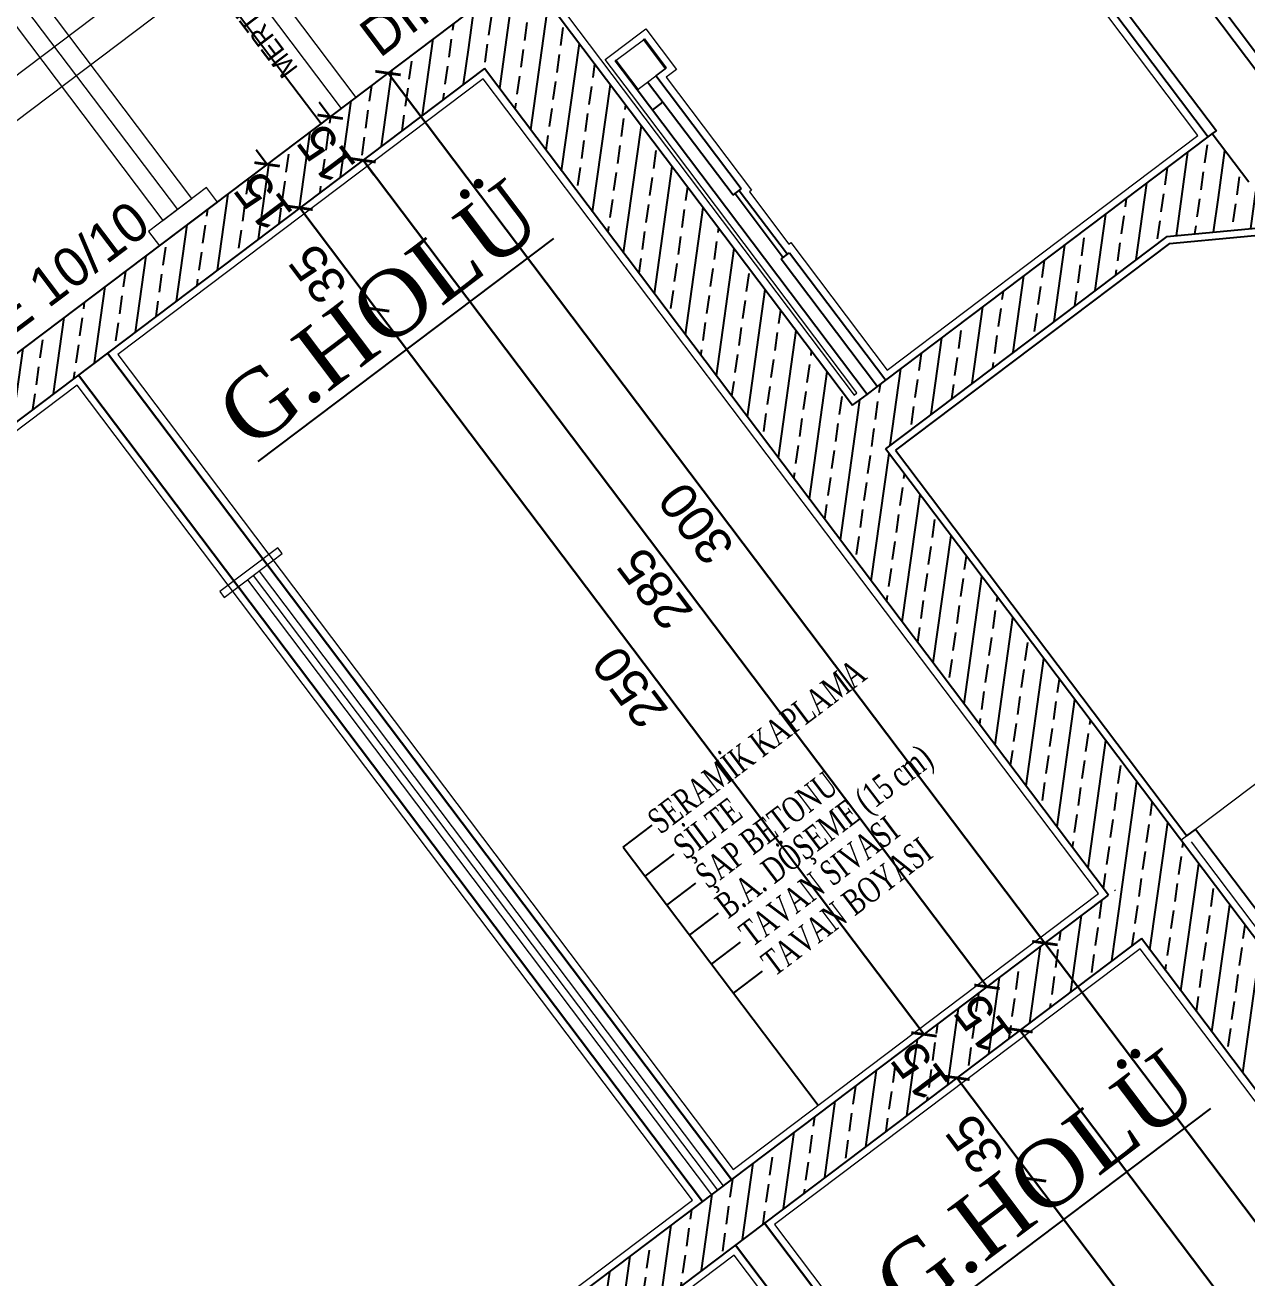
# Model space of a CAD drawing. Header units: millimetres. Extents: x 2232 to 85269, y -3593 to 5869.
# Drawn here: x 7592.9 to 7677, y -535.3 to -449.1 of the extents above; entities that cross this region are included whole.
import ezdxf

# ---------------------------------------------------------------- set-up
doc = ezdxf.new("R2010")
doc.units = ezdxf.units.MM
for name, pattern in [('CENTER2', [112.5, 75, -12.5, 12.5, -12.5]), ('DASHDOT2', [12.7, 6.35, -3.175, 0, -3.175]), ('DOTX2', [0.5, 0, -0.5])]:
    doc.linetypes.add(name, pattern=pattern)
for name, color, linetype in [("'YAZI", 7, 'Continuous'), ('poz', 1, 'Continuous'), ('Standart', 7, 'Continuous'), ('Yazi', 7, 'Continuous')]:
    doc.layers.add(name, color=color, linetype=linetype)
for name, color, linetype, lineweight in [('aks', 251, 'DASHDOT2', 35), ('DENIZLIK', 8, 'Continuous', 20), ('duvar', 232, 'Continuous', 30), ('iz', 1, 'DOTX2', 20), ('Mertek', 137, 'Continuous', 5), ('sıva iç', 21, 'Continuous', 0), ('ölçü iç', 170, 'Continuous', 9), ('ÖLÇÜ İÇ', 7, 'Continuous', 9)]:
    doc.layers.add(name, color=color, linetype=linetype, lineweight=lineweight)
doc.styles.get("Standard").update_dxf_attribs({"font": 'arial.ttf'})
doc.styles.add('Times roman', font='times.ttf')
doc.styles.add('UNIVCH', font='times.ttf', dxfattribs={"width": 0.7})
doc.dimstyles.new('zulay iç ölçü', dxfattribs={"dimtxt": 10, "dimasz": 5, "dimexe": 0.18, "dimexo": 0, "dimgap": 2, "dimtad": 3, "dimdec": 0, "dimzin": 0, "dimdsep": 46, "dimtxsty": 'Standard', "dimblk": 'ARCHTICK', "dimcen": 0.09, "dimse1": 1, "dimse2": 1, "dimadec": 0, "dimazin": 0, "dimtfac": 1, "dimtdec": 0, "dimtix": 1, "dimtofl": 0, "dimtmove": 0, "dimatfit": 3, "dimldrblk": 'ARCHTICK', "dimfxl": 1, "dimtolj": 1, "dimtzin": 0, "dimarcsym": 0})
pattern_1 = [(45, (0, 0), (-7.07107, 7.07107), []), (45, (7.071, 0), (-7.07107, 7.07107), [5, -2.5])]

# ---------------------------------------------------------------- blocks, each defined once
blk = doc.blocks.new('IDE991Entity4296')
at = {"layer": 'Standart', "linetype": 'Continuous', "lineweight": -3}
h = blk.add_hatch(dxfattribs=at)
h.set_pattern_fill('ANSI33', color=171, scale=40, style=0)
h.set_pattern_definition(pattern_1)
h.paths.add_polyline_path([(760, 1335), (155, 1335), (155, 1350), (760, 1350)])
blk = doc.blocks.new('IDE991Entity4298')
at = {"layer": 'Standart', "linetype": 'Continuous', "lineweight": -3}
h = blk.add_hatch(dxfattribs=at)
h.set_pattern_fill('ANSI33', color=171, scale=40, style=0)
h.set_pattern_definition(pattern_1)
h.paths.add_polyline_path([(785, 1050), (760, 1050), (760, 1350), (785, 1350)])
blk = doc.blocks.new('IDE991Entity4307')
at = {"layer": 'Standart', "linetype": 'Continuous', "lineweight": -3}
h = blk.add_hatch(dxfattribs=at)
h.set_pattern_fill('ANSI33', color=171, scale=40, style=0)
h.set_pattern_definition(pattern_1)
h.paths.add_polyline_path([(909, 1168.33), (882, 1185), (909, 1185)])
blk = doc.blocks.new('IDE991Entity4308')
at = {"layer": 'Standart', "linetype": 'Continuous', "lineweight": -3}
h = blk.add_hatch(dxfattribs=at)
h.set_pattern_fill('ANSI33', color=171, scale=40, style=0)
h.set_pattern_definition(pattern_1)
h.paths.add_polyline_path([(909, 1185), (785, 1185), (785, 1200), (909, 1200)])
blk = doc.blocks.new('IDE991Entity4309')
at = {"layer": 'Standart', "linetype": 'Continuous', "lineweight": -3}
h = blk.add_hatch(dxfattribs=at)
h.set_pattern_fill('ANSI33', color=171, scale=40, style=0)
h.set_pattern_definition(pattern_1)
h.paths.add_polyline_path([(760, 1035), (155, 1035), (155, 1050), (760, 1050)])
blk = doc.blocks.new('IDE991Entity4311')
at = {"layer": 'Standart', "linetype": 'Continuous', "lineweight": -3}
h = blk.add_hatch(dxfattribs=at)
h.set_pattern_fill('ANSI33', color=171, scale=40, style=0)
h.set_pattern_definition(pattern_1)
h.paths.add_polyline_path([(785, 750), (760, 750), (760, 1050), (785, 1050)])
blk = doc.blocks.new('IDE991Entity4380')
at = {"layer": 'Standart', "color": 159, "linetype": 'Continuous', "lineweight": -3}
blk.add_lwpolyline([(790, 1298), (793.59, 1298)], dxfattribs=at)
blk = doc.blocks.new('IDE991Entity4467')
at = {"layer": 'Standart', "color": 134, "linetype": 'Continuous', "lineweight": -3}
blk.add_lwpolyline([(929.19, 1228), (929.19, 1183.33)], dxfattribs=at)
blk = doc.blocks.new('IDE991Entity4472')
at = {"layer": 'Standart', "color": 134, "linetype": 'Continuous', "lineweight": -3}
blk.add_lwpolyline([(932.01, 1228), (932.01, 1183.33)], dxfattribs=at)
blk = doc.blocks.new('IDE991Entity4475')
at = {"layer": 'Standart', "color": 134, "linetype": 'Continuous', "lineweight": -3}
blk.add_lwpolyline([(907.59, 1244), (907.59, 1200)], dxfattribs=at)
blk = doc.blocks.new('IDE991Entity4476')
at = {"layer": 'Standart', "color": 134, "linetype": 'Continuous', "lineweight": -3}
blk.add_lwpolyline([(909, 1200), (910.41, 1200)], dxfattribs=at)
blk = doc.blocks.new('IDE991Entity4482')
at = {"layer": 'Standart', "color": 134, "linetype": 'Continuous', "lineweight": -3}
blk.add_lwpolyline([(910.41, 1244), (910.41, 1200)], dxfattribs=at)
blk = doc.blocks.new('IDE991Entity4506')
at = {"layer": 'Standart', "color": 134, "linetype": 'Continuous', "lineweight": -3}
blk.add_lwpolyline([(793.59, 1244), (793.59, 1200)], dxfattribs=at)
blk = doc.blocks.new('IDE991Entity4507')
at = {"layer": 'Standart', "color": 134, "linetype": 'Continuous', "lineweight": -3}
blk.add_lwpolyline([(793.59, 1244), (794.29, 1244)], dxfattribs=at)
blk = doc.blocks.new('IDE991Entity4508')
at = {"layer": 'Standart', "color": 134, "linetype": 'Continuous', "lineweight": -3}
blk.add_lwpolyline([(794.29, 1266), (794.29, 1244)], dxfattribs=at)
blk = doc.blocks.new('IDE991Entity4509')
at = {"layer": 'Standart', "color": 134, "linetype": 'Continuous', "lineweight": -3}
blk.add_lwpolyline([(793.59, 1266), (793.59, 1305)], dxfattribs=at)
blk = doc.blocks.new('IDE991Entity4510')
at = {"layer": 'Standart', "color": 134, "linetype": 'Continuous', "lineweight": -3}
blk.add_lwpolyline([(793.59, 1266), (794.29, 1266)], dxfattribs=at)
blk = doc.blocks.new('IDE991Entity4511')
at = {"layer": 'Standart', "color": 134, "linetype": 'Continuous', "lineweight": -3}
blk.add_lwpolyline([(796.41, 1244), (796.41, 1200)], dxfattribs=at)
blk = doc.blocks.new('IDE991Entity4512')
at = {"layer": 'Standart', "color": 134, "linetype": 'Continuous', "lineweight": -3}
blk.add_lwpolyline([(795.71, 1266), (795.71, 1244)], dxfattribs=at)
blk = doc.blocks.new('IDE991Entity4513')
at = {"layer": 'Standart', "color": 134, "linetype": 'Continuous', "lineweight": -3}
blk.add_lwpolyline([(796.41, 1266), (796.41, 1305)], dxfattribs=at)
blk = doc.blocks.new('IDE991Entity4514')
at = {"layer": 'Standart', "color": 134, "linetype": 'Continuous', "lineweight": -3}
blk.add_lwpolyline([(799.67, 1305), (800, 1305)], dxfattribs=at)
blk = doc.blocks.new('IDE991Entity4515')
at = {"layer": 'Standart', "color": 134, "linetype": 'Continuous', "lineweight": -3}
blk.add_lwpolyline([(800, 1315), (800, 1305)], dxfattribs=at)
blk = doc.blocks.new('IDE991Entity4516')
at = {"layer": 'Standart', "color": 134, "linetype": 'Continuous', "lineweight": -3}
blk.add_lwpolyline([(799.67, 1315), (800, 1315)], dxfattribs=at)
blk = doc.blocks.new('IDE991Entity4517')
at = {"layer": 'Standart', "color": 134, "linetype": 'Continuous', "lineweight": -3}
blk.add_lwpolyline([(790.32, 1305), (790, 1305)], dxfattribs=at)
blk = doc.blocks.new('IDE991Entity4518')
at = {"layer": 'Standart', "color": 134, "linetype": 'Continuous', "lineweight": -3}
blk.add_lwpolyline([(790.32, 1315), (790, 1315)], dxfattribs=at)
blk = doc.blocks.new('IDE991Entity5277')
at = {"layer": 'Standart', "color": 159, "linetype": 'Continuous', "lineweight": -3}
blk.add_lwpolyline([(760, 1335), (155, 1335)], dxfattribs=at)
blk = doc.blocks.new('IDE991Entity5278')
at = {"layer": 'Standart', "color": 159, "linetype": 'Continuous', "lineweight": -3}
blk.add_lwpolyline([(155, 1350), (760, 1350)], dxfattribs=at)
blk = doc.blocks.new('IDE991Entity5279')
at = {"layer": 'Standart', "color": 159, "linetype": 'Continuous', "lineweight": -3}
blk.add_lwpolyline([(760, 1350), (785, 1350)], dxfattribs=at)
blk = doc.blocks.new('IDE991Entity5283')
at = {"layer": 'Standart', "color": 159, "linetype": 'Continuous', "lineweight": -3}
blk.add_lwpolyline([(760, 1050), (760, 1335)], dxfattribs=at)
blk = doc.blocks.new('IDE991Entity5284')
at = {"layer": 'Standart', "color": 159, "linetype": 'Continuous', "lineweight": -3}
blk.add_lwpolyline([(785, 900), (785, 1185)], dxfattribs=at)
blk = doc.blocks.new('IDE991Entity5285')
at = {"layer": 'Standart', "color": 159, "linetype": 'Continuous', "lineweight": -3}
blk.add_lwpolyline([(785, 1200), (790, 1200)], dxfattribs=at)
blk = doc.blocks.new('IDE991Entity5286')
at = {"layer": 'Standart', "color": 159, "linetype": 'Continuous', "lineweight": -3}
blk.add_lwpolyline([(785, 1350), (785, 1200)], dxfattribs=at)
blk = doc.blocks.new('IDE991Entity5328')
at = {"layer": 'Standart', "color": 159, "linetype": 'Continuous', "lineweight": -3}
blk.add_lwpolyline([(882, 1185), (1125, 1035)], dxfattribs=at)
blk = doc.blocks.new('IDE991Entity5331')
at = {"layer": 'Standart', "color": 159, "linetype": 'Continuous', "lineweight": -3}
blk.add_lwpolyline([(909, 1183.33), (909, 1200)], dxfattribs=at)
blk = doc.blocks.new('IDE991Entity5332')
at = {"layer": 'Standart', "color": 159, "linetype": 'Continuous', "lineweight": -3}
blk.add_lwpolyline([(760, 1035), (155, 1035)], dxfattribs=at)
blk = doc.blocks.new('IDE991Entity5337')
at = {"layer": 'Standart', "color": 159, "linetype": 'Continuous', "lineweight": -3}
blk.add_lwpolyline([(760, 750), (760, 1035)], dxfattribs=at)
blk = doc.blocks.new('IDE991Entity5594')
at = {"layer": 'Standart', "color": 159, "linetype": 'Continuous', "lineweight": -3}
blk.add_lwpolyline([(882, 1185), (785, 1185)], dxfattribs=at)
blk = doc.blocks.new('IDE991Entity5638')
at = {"layer": 'Standart', "color": 163, "linetype": 'Continuous', "lineweight": 5}
blk.add_lwpolyline([(790.32, 1305), (793.59, 1305)], dxfattribs=at)
blk = doc.blocks.new('IDE991Entity5639')
at = {"layer": 'Standart', "color": 163, "linetype": 'Continuous', "lineweight": 5}
blk.add_lwpolyline([(790.32, 1305), (790.32, 1315)], dxfattribs=at)
blk = doc.blocks.new('IDE991Entity5640')
at = {"layer": 'Standart', "color": 163, "linetype": 'Continuous', "lineweight": 5}
blk.add_lwpolyline([(790.32, 1315), (799.67, 1315)], dxfattribs=at)
blk = doc.blocks.new('IDE991Entity5641')
at = {"layer": 'Standart', "color": 163, "linetype": 'Continuous', "lineweight": 5}
blk.add_lwpolyline([(799.67, 1315), (799.67, 1305)], dxfattribs=at)
blk = doc.blocks.new('IDE991Entity5774')
at = {"layer": 'Standart', "color": 11, "linetype": 'Continuous', "lineweight": -3}
blk.add_lwpolyline([(790, 1200), (790, 1305)], dxfattribs=at)
blk = doc.blocks.new('IDE991Entity5775')
at = {"layer": 'Standart', "color": 11, "linetype": 'Continuous', "lineweight": -3}
blk.add_lwpolyline([(790, 1305), (790, 1315)], dxfattribs=at)
blk = doc.blocks.new('IDE991Entity5801')
at = {"layer": 'Standart', "color": 11, "linetype": 'Continuous', "lineweight": -3}
blk.add_lwpolyline([(881.43, 1183), (1015, 1100.55)], dxfattribs=at)
blk = doc.blocks.new('IDE991Entity5802')
at = {"layer": 'Standart', "color": 11, "linetype": 'Continuous', "lineweight": -3}
blk.add_lwpolyline([(881.43, 1183), (787, 1183)], dxfattribs=at)
blk = doc.blocks.new('IDE991Entity5803')
at = {"layer": 'Standart', "color": 11, "linetype": 'Continuous', "lineweight": -3}
blk.add_lwpolyline([(787, 1183), (787, 1050)], dxfattribs=at)
blk = doc.blocks.new('IDE991Entity5804')
at = {"layer": 'Standart', "color": 11, "linetype": 'Continuous', "lineweight": -3}
blk.add_lwpolyline([(787, 1050), (790, 1050)], dxfattribs=at)
blk = doc.blocks.new('IDE991Entity5807')
at = {"layer": 'Standart', "color": 11, "linetype": 'Continuous', "lineweight": -3}
blk.add_lwpolyline([(790, 1015), (790, 1050)], dxfattribs=at)
blk = doc.blocks.new('IDE991Entity6024')
at = {"layer": 'Standart', "color": 134, "linetype": 'Continuous', "lineweight": -3}
blk.add_lwpolyline([(794.29, 1244), (795.71, 1244)], dxfattribs=at)
blk = doc.blocks.new('IDE991Entity6025')
at = {"layer": 'Standart', "color": 134, "linetype": 'Continuous', "lineweight": -3}
blk.add_lwpolyline([(795.71, 1244), (796.41, 1244)], dxfattribs=at)
blk = doc.blocks.new('IDE991Entity6026')
at = {"layer": 'Standart', "color": 134, "linetype": 'Continuous', "lineweight": -3}
blk.add_lwpolyline([(794.29, 1266), (795.71, 1266)], dxfattribs=at)
blk = doc.blocks.new('IDE991Entity6027')
at = {"layer": 'Standart', "color": 134, "linetype": 'Continuous', "lineweight": -3}
blk.add_lwpolyline([(795.71, 1266), (796.41, 1266)], dxfattribs=at)
blk = doc.blocks.new('IDE991Entity6530')
at = {"layer": 'Standart', "color": 159, "linetype": 'Continuous', "lineweight": -3}
blk.add_lwpolyline([(790, 1200), (793.59, 1200)], dxfattribs=at)
blk = doc.blocks.new('IDE991Entity6531')
at = {"layer": 'Standart', "color": 159, "linetype": 'Continuous', "lineweight": -3}
blk.add_lwpolyline([(793.59, 1200), (796.41, 1200)], dxfattribs=at)
blk = doc.blocks.new('IDE991Entity6532')
at = {"layer": 'Standart', "color": 159, "linetype": 'Continuous', "lineweight": -3}
blk.add_lwpolyline([(796.41, 1200), (907.59, 1200)], dxfattribs=at)
blk = doc.blocks.new('IDE991Entity6533')
at = {"layer": 'Standart', "color": 159, "linetype": 'Continuous', "lineweight": -3}
blk.add_lwpolyline([(907.59, 1200), (909, 1200)], dxfattribs=at)
blk = doc.blocks.new('IDE991Entity6556')
at = {"layer": 'Standart', "color": 159, "linetype": 'Continuous', "lineweight": -3}
blk.add_lwpolyline([(410, 1050), (758, 1050)], dxfattribs=at)
blk = doc.blocks.new('IDE991Entity6557')
at = {"layer": 'Standart', "color": 159, "linetype": 'Continuous', "lineweight": -3}
blk.add_lwpolyline([(758, 1050), (760, 1050)], dxfattribs=at)
blk = doc.blocks.new('IDE991Entity6722')
at = {"layer": 'Standart', "color": 163, "linetype": 'Continuous', "lineweight": 5}
blk.add_lwpolyline([(793.59, 1305), (796.41, 1305)], dxfattribs=at)
blk = doc.blocks.new('IDE991Entity6723')
at = {"layer": 'Standart', "color": 163, "linetype": 'Continuous', "lineweight": 5}
blk.add_lwpolyline([(796.41, 1305), (799.67, 1305)], dxfattribs=at)
blk = doc.blocks.new('TRRTYT')
at = {"layer": 'Standart'}
for name in ['IDE991Entity4296', 'IDE991Entity5278', 'IDE991Entity4298', 'IDE991Entity5279', 'IDE991Entity5286', 'IDE991Entity5277', 'IDE991Entity5283', 'IDE991Entity4518', 'IDE991Entity5775', 'IDE991Entity5639', 'IDE991Entity5640', 'IDE991Entity4516', 'IDE991Entity5641', 'IDE991Entity4515', 'IDE991Entity4517', 'IDE991Entity5774', 'IDE991Entity5638', 'IDE991Entity4509', 'IDE991Entity6722', 'IDE991Entity4513', 'IDE991Entity6723', 'IDE991Entity4514', 'IDE991Entity4380', 'IDE991Entity4510', 'IDE991Entity4508', 'IDE991Entity6026', 'IDE991Entity4512', 'IDE991Entity6027', 'IDE991Entity4506', 'IDE991Entity4507', 'IDE991Entity6024', 'IDE991Entity6025', 'IDE991Entity4511', 'IDE991Entity4475', 'IDE991Entity4482', 'IDE991Entity4467', 'IDE991Entity4472', 'IDE991Entity4308', 'IDE991Entity5285', 'IDE991Entity6530', 'IDE991Entity6531', 'IDE991Entity6532', 'IDE991Entity6533', 'IDE991Entity4476', 'IDE991Entity5331', 'IDE991Entity5284', 'IDE991Entity5594', 'IDE991Entity4307', 'IDE991Entity5328', 'IDE991Entity5802', 'IDE991Entity5803', 'IDE991Entity5801', 'IDE991Entity4309', 'IDE991Entity6556', 'IDE991Entity6557', 'IDE991Entity4311', 'IDE991Entity5804', 'IDE991Entity5807', 'IDE991Entity5332', 'IDE991Entity5337']:
    blk.add_blockref(name, (1034515.63, -397430.95), dxfattribs=at)
blk = doc.blocks.new('_ArchTick')
at = {"color": 0, "linetype": 'ByBlock', "const_width": 0.15}
blk.add_lwpolyline([(-0.5, -0.5), (0.5, 0.5)], dxfattribs=at)
blk = doc.blocks.new('*D2435')
at = {"layer": 'Defpoints', "color": 0, "transparency": 16777216}
for p in [(661197.5, -126478.54), (661197.5, -126493.54), (661204.5, -126493.54)]:
    blk.add_point(p, dxfattribs=at)
at = {"layer": 'ÖLÇÜ İÇ', "color": 0, "lineweight": -2, "transparency": 16777216}
for p, q in [((661204.5, -126478.54), (661204.5, -126473.54)), ((661204.5, -126493.54), (661204.5, -126498.54))]:
    blk.add_line(p, q, dxfattribs=at)
at = {"layer": 'ÖLÇÜ İÇ', "color": 0, "lineweight": -2, "transparency": 16777216, "xscale": 5, "yscale": 5, "zscale": 5}
for p, rotation in [((661204.5, -126478.54), 270), ((661204.5, -126493.54), 90)]:
    blk.add_blockref('_ArchTick', p, dxfattribs=dict(at, rotation=rotation))
at = {"layer": 'ÖLÇÜ İÇ', "color": 0, "transparency": 16777216, "insert": (661197.5, -126486.04), "char_height": 10, "attachment_point": 5, "rotation": 90}
blk.add_mtext('\\A1;15', dxfattribs=at)
blk = doc.blocks.new('*D2436')
at = {"layer": 'Defpoints', "color": 0, "transparency": 16777216}
for p in [(661197.5, -126493.54), (661177.16, -126528.54), (661204.5, -126528.54)]:
    blk.add_point(p, dxfattribs=at)
at = {"layer": 'ÖLÇÜ İÇ', "color": 0, "lineweight": -2, "transparency": 16777216}
blk.add_line((661204.5, -126493.54), (661204.5, -126528.54), dxfattribs=at)
at = {"layer": 'ÖLÇÜ İÇ', "color": 0, "lineweight": -2, "transparency": 16777216, "xscale": 5, "yscale": 5, "zscale": 5}
for p, rotation in [((661204.5, -126493.54), 90), ((661204.5, -126528.54), 270)]:
    blk.add_blockref('_ArchTick', p, dxfattribs=dict(at, rotation=rotation))
at = {"layer": 'ÖLÇÜ İÇ', "color": 0, "transparency": 16777216, "insert": (661197.5, -126511.04), "char_height": 10, "attachment_point": 5, "rotation": 90}
blk.add_mtext('\\A1;35', dxfattribs=at)
blk = doc.blocks.new('*D2437')
at = {"layer": 'Defpoints', "color": 0, "transparency": 16777216}
for p in [(661177.16, -126528.54), (661187, -126778.54), (661204.5, -126778.54)]:
    blk.add_point(p, dxfattribs=at)
at = {"layer": 'ÖLÇÜ İÇ', "color": 0, "lineweight": -2, "transparency": 16777216}
blk.add_line((661204.5, -126528.54), (661204.5, -126778.54), dxfattribs=at)
at = {"layer": 'ÖLÇÜ İÇ', "color": 0, "lineweight": -2, "transparency": 16777216, "xscale": 5, "yscale": 5, "zscale": 5}
for p, rotation in [((661204.5, -126528.54), 90), ((661204.5, -126778.54), 270)]:
    blk.add_blockref('_ArchTick', p, dxfattribs=dict(at, rotation=rotation))
at = {"layer": 'ÖLÇÜ İÇ', "color": 0, "transparency": 16777216, "insert": (661197.5, -126653.54), "char_height": 10, "attachment_point": 5, "rotation": 90}
blk.add_mtext('\\A1;250', dxfattribs=at)
blk = doc.blocks.new('*D2438')
at = {"layer": 'Defpoints', "color": 0, "transparency": 16777216}
for p in [(661246.19, -126478.54), (661246.19, -126778.54), (661246.19, -126778.54)]:
    blk.add_point(p, dxfattribs=at)
at = {"layer": 'ÖLÇÜ İÇ', "color": 0, "lineweight": -2, "transparency": 16777216}
blk.add_line((661246.19, -126478.54), (661246.19, -126778.54), dxfattribs=at)
at = {"layer": 'ÖLÇÜ İÇ', "color": 0, "lineweight": -2, "transparency": 16777216, "xscale": 5, "yscale": 5, "zscale": 5}
for p, rotation in [((661246.19, -126478.54), 90), ((661246.19, -126778.54), 270)]:
    blk.add_blockref('_ArchTick', p, dxfattribs=dict(at, rotation=rotation))
at = {"layer": 'ÖLÇÜ İÇ', "color": 0, "transparency": 16777216, "insert": (661239.19, -126628.54), "char_height": 10, "attachment_point": 5, "rotation": 90}
blk.add_mtext('\\A1;300', dxfattribs=at)
blk = doc.blocks.new('*D2439')
at = {"layer": 'Defpoints', "color": 0, "transparency": 16777216}
for p in [(661220.99, -126478.54), (661178.88, -126493.54), (661226.24, -126493.54)]:
    blk.add_point(p, dxfattribs=at)
at = {"layer": 'ÖLÇÜ İÇ', "color": 0, "lineweight": -2, "transparency": 16777216}
for p, q in [((661226.24, -126478.54), (661226.24, -126473.54)), ((661226.24, -126493.54), (661226.24, -126498.54))]:
    blk.add_line(p, q, dxfattribs=at)
at = {"layer": 'ÖLÇÜ İÇ', "color": 0, "lineweight": -2, "transparency": 16777216, "xscale": 5, "yscale": 5, "zscale": 5}
for p, rotation in [((661226.24, -126478.54), 270), ((661226.24, -126493.54), 90)]:
    blk.add_blockref('_ArchTick', p, dxfattribs=dict(at, rotation=rotation))
at = {"layer": 'ÖLÇÜ İÇ', "color": 0, "transparency": 16777216, "insert": (661219.24, -126486.04), "char_height": 10, "attachment_point": 5, "rotation": 90}
blk.add_mtext('\\A1;15', dxfattribs=at)
blk = doc.blocks.new('*D2440')
at = {"layer": 'Defpoints', "color": 0, "transparency": 16777216}
for p in [(661178.88, -126493.54), (661226.24, -126778.54), (661226.24, -126778.54)]:
    blk.add_point(p, dxfattribs=at)
at = {"layer": 'ÖLÇÜ İÇ', "color": 0, "lineweight": -2, "transparency": 16777216}
blk.add_line((661226.24, -126493.54), (661226.24, -126778.54), dxfattribs=at)
at = {"layer": 'ÖLÇÜ İÇ', "color": 0, "lineweight": -2, "transparency": 16777216, "xscale": 5, "yscale": 5, "zscale": 5}
for p, rotation in [((661226.24, -126493.54), 90), ((661226.24, -126778.54), 270)]:
    blk.add_blockref('_ArchTick', p, dxfattribs=dict(at, rotation=rotation))
at = {"layer": 'ÖLÇÜ İÇ', "color": 0, "transparency": 16777216, "insert": (661219.24, -126636.04), "char_height": 10, "attachment_point": 5, "rotation": 90}
blk.add_mtext('\\A1;285', dxfattribs=at)
blk = doc.blocks.new('*D2441')
at = {"layer": 'Defpoints', "color": 0, "transparency": 16777216}
for p in [(661197.5, -126778.54), (661197.5, -126793.54), (661204.5, -126793.54)]:
    blk.add_point(p, dxfattribs=at)
at = {"layer": 'ÖLÇÜ İÇ', "color": 0, "lineweight": -2, "transparency": 16777216}
for p, q in [((661204.5, -126778.54), (661204.5, -126773.54)), ((661204.5, -126793.54), (661204.5, -126798.54))]:
    blk.add_line(p, q, dxfattribs=at)
at = {"layer": 'ÖLÇÜ İÇ', "color": 0, "lineweight": -2, "transparency": 16777216, "xscale": 5, "yscale": 5, "zscale": 5}
for p, rotation in [((661204.5, -126778.54), 270), ((661204.5, -126793.54), 90)]:
    blk.add_blockref('_ArchTick', p, dxfattribs=dict(at, rotation=rotation))
at = {"layer": 'ÖLÇÜ İÇ', "color": 0, "transparency": 16777216, "insert": (661197.5, -126786.04), "char_height": 10, "attachment_point": 5, "rotation": 90}
blk.add_mtext('\\A1;15', dxfattribs=at)
blk = doc.blocks.new('*D2442')
at = {"layer": 'Defpoints', "color": 0, "transparency": 16777216}
for p in [(661197.5, -126793.54), (661177.16, -126828.54), (661204.5, -126828.54)]:
    blk.add_point(p, dxfattribs=at)
at = {"layer": 'ÖLÇÜ İÇ', "color": 0, "lineweight": -2, "transparency": 16777216}
blk.add_line((661204.5, -126793.54), (661204.5, -126828.54), dxfattribs=at)
at = {"layer": 'ÖLÇÜ İÇ', "color": 0, "lineweight": -2, "transparency": 16777216, "xscale": 5, "yscale": 5, "zscale": 5}
for p, rotation in [((661204.5, -126793.54), 90), ((661204.5, -126828.54), 270)]:
    blk.add_blockref('_ArchTick', p, dxfattribs=dict(at, rotation=rotation))
at = {"layer": 'ÖLÇÜ İÇ', "color": 0, "transparency": 16777216, "insert": (661197.5, -126811.04), "char_height": 10, "attachment_point": 5, "rotation": 90}
blk.add_mtext('\\A1;35', dxfattribs=at)
blk = doc.blocks.new('*D2443')
at = {"layer": 'Defpoints', "color": 0, "transparency": 16777216}
for p in [(661177.16, -126828.54), (661187, -127078.54), (661204.5, -127078.54)]:
    blk.add_point(p, dxfattribs=at)
at = {"layer": 'ÖLÇÜ İÇ', "color": 0, "lineweight": -2, "transparency": 16777216}
blk.add_line((661204.5, -126828.54), (661204.5, -127078.54), dxfattribs=at)
at = {"layer": 'ÖLÇÜ İÇ', "color": 0, "lineweight": -2, "transparency": 16777216, "xscale": 5, "yscale": 5, "zscale": 5}
for p, rotation in [((661204.5, -126828.54), 90), ((661204.5, -127078.54), 270)]:
    blk.add_blockref('_ArchTick', p, dxfattribs=dict(at, rotation=rotation))
at = {"layer": 'ÖLÇÜ İÇ', "color": 0, "transparency": 16777216, "insert": (661197.5, -126953.54), "char_height": 10, "attachment_point": 5, "rotation": 90}
blk.add_mtext('\\A1;250', dxfattribs=at)
blk = doc.blocks.new('*D2444')
at = {"layer": 'Defpoints', "color": 0, "transparency": 16777216}
for p in [(661246.19, -126778.54), (661246.19, -127078.54), (661246.19, -127078.54)]:
    blk.add_point(p, dxfattribs=at)
at = {"layer": 'ÖLÇÜ İÇ', "color": 0, "lineweight": -2, "transparency": 16777216}
blk.add_line((661246.19, -126778.54), (661246.19, -127078.54), dxfattribs=at)
at = {"layer": 'ÖLÇÜ İÇ', "color": 0, "lineweight": -2, "transparency": 16777216, "xscale": 5, "yscale": 5, "zscale": 5}
for p, rotation in [((661246.19, -126778.54), 90), ((661246.19, -127078.54), 270)]:
    blk.add_blockref('_ArchTick', p, dxfattribs=dict(at, rotation=rotation))
at = {"layer": 'ÖLÇÜ İÇ', "color": 0, "transparency": 16777216, "insert": (661239.19, -126928.54), "char_height": 10, "attachment_point": 5, "rotation": 90}
blk.add_mtext('\\A1;300', dxfattribs=at)
blk = doc.blocks.new('*D2445')
at = {"layer": 'Defpoints', "color": 0, "transparency": 16777216}
for p in [(661220.99, -126478.54), (661178.88, -126493.54), (661226.24, -126493.54)]:
    blk.add_point(p, dxfattribs=at)
at = {"layer": 'ÖLÇÜ İÇ', "color": 0, "lineweight": -2, "transparency": 16777216}
for p, q in [((661226.24, -126478.54), (661226.24, -126473.54)), ((661226.24, -126493.54), (661226.24, -126498.54))]:
    blk.add_line(p, q, dxfattribs=at)
at = {"layer": 'ÖLÇÜ İÇ', "color": 0, "lineweight": -2, "transparency": 16777216, "xscale": 5, "yscale": 5, "zscale": 5}
for p, rotation in [((661226.24, -126478.54), 270), ((661226.24, -126493.54), 90)]:
    blk.add_blockref('_ArchTick', p, dxfattribs=dict(at, rotation=rotation))
at = {"layer": 'ÖLÇÜ İÇ', "color": 0, "transparency": 16777216, "insert": (661219.24, -126486.04), "char_height": 10, "attachment_point": 5, "rotation": 90}
blk.add_mtext('\\A1;15', dxfattribs=at)
blk = doc.blocks.new('*D2446')
at = {"layer": 'Defpoints', "color": 0, "transparency": 16777216}
for p in [(661178.88, -126493.54), (661226.24, -126778.54), (661226.24, -126778.54)]:
    blk.add_point(p, dxfattribs=at)
at = {"layer": 'ÖLÇÜ İÇ', "color": 0, "lineweight": -2, "transparency": 16777216}
blk.add_line((661226.24, -126493.54), (661226.24, -126778.54), dxfattribs=at)
at = {"layer": 'ÖLÇÜ İÇ', "color": 0, "lineweight": -2, "transparency": 16777216, "xscale": 5, "yscale": 5, "zscale": 5}
for p, rotation in [((661226.24, -126493.54), 90), ((661226.24, -126778.54), 270)]:
    blk.add_blockref('_ArchTick', p, dxfattribs=dict(at, rotation=rotation))
at = {"layer": 'ÖLÇÜ İÇ', "color": 0, "transparency": 16777216, "insert": (661219.24, -126636.04), "char_height": 10, "attachment_point": 5, "rotation": 90}
blk.add_mtext('\\A1;285', dxfattribs=at)
blk = doc.blocks.new('*D2451')
at = {"layer": 'Defpoints', "color": 0, "transparency": 16777216}
for p in [(661220.99, -126478.54), (661178.88, -126493.54), (661226.24, -126493.54)]:
    blk.add_point(p, dxfattribs=at)
at = {"layer": 'ÖLÇÜ İÇ', "color": 0, "lineweight": -2, "transparency": 16777216}
for p, q in [((661226.24, -126478.54), (661226.24, -126473.54)), ((661226.24, -126493.54), (661226.24, -126498.54))]:
    blk.add_line(p, q, dxfattribs=at)
at = {"layer": 'ÖLÇÜ İÇ', "color": 0, "lineweight": -2, "transparency": 16777216, "xscale": 5, "yscale": 5, "zscale": 5}
for p, rotation in [((661226.24, -126478.54), 270), ((661226.24, -126493.54), 90)]:
    blk.add_blockref('_ArchTick', p, dxfattribs=dict(at, rotation=rotation))
at = {"layer": 'ÖLÇÜ İÇ', "color": 0, "transparency": 16777216, "insert": (661219.24, -126486.04), "char_height": 10, "attachment_point": 5, "rotation": 90}
blk.add_mtext('\\A1;15', dxfattribs=at)
blk = doc.blocks.new('*D2452')
at = {"layer": 'Defpoints', "color": 0, "transparency": 16777216}
for p in [(661178.88, -126493.54), (661226.24, -126778.54), (661226.24, -126778.54)]:
    blk.add_point(p, dxfattribs=at)
at = {"layer": 'ÖLÇÜ İÇ', "color": 0, "lineweight": -2, "transparency": 16777216}
blk.add_line((661226.24, -126493.54), (661226.24, -126778.54), dxfattribs=at)
at = {"layer": 'ÖLÇÜ İÇ', "color": 0, "lineweight": -2, "transparency": 16777216, "xscale": 5, "yscale": 5, "zscale": 5}
for p, rotation in [((661226.24, -126493.54), 90), ((661226.24, -126778.54), 270)]:
    blk.add_blockref('_ArchTick', p, dxfattribs=dict(at, rotation=rotation))
at = {"layer": 'ÖLÇÜ İÇ', "color": 0, "transparency": 16777216, "insert": (661219.24, -126636.04), "char_height": 10, "attachment_point": 5, "rotation": 90}
blk.add_mtext('\\A1;285', dxfattribs=at)
blk = doc.blocks.new('*D2454')
at = {"layer": 'Defpoints', "color": 0, "transparency": 16777216}
for p in [(661220.99, -126478.54), (661178.88, -126493.54), (661226.24, -126493.54)]:
    blk.add_point(p, dxfattribs=at)
at = {"layer": 'ÖLÇÜ İÇ', "color": 0, "lineweight": -2, "transparency": 16777216}
for p, q in [((661226.24, -126478.54), (661226.24, -126473.54)), ((661226.24, -126493.54), (661226.24, -126498.54))]:
    blk.add_line(p, q, dxfattribs=at)
at = {"layer": 'ÖLÇÜ İÇ', "color": 0, "lineweight": -2, "transparency": 16777216, "xscale": 5, "yscale": 5, "zscale": 5}
for p, rotation in [((661226.24, -126478.54), 270), ((661226.24, -126493.54), 90)]:
    blk.add_blockref('_ArchTick', p, dxfattribs=dict(at, rotation=rotation))
at = {"layer": 'ÖLÇÜ İÇ', "color": 0, "transparency": 16777216, "insert": (661219.24, -126486.04), "char_height": 10, "attachment_point": 5, "rotation": 90}
blk.add_mtext('\\A1;15', dxfattribs=at)
blk = doc.blocks.new('*D2455')
at = {"layer": 'Defpoints', "color": 0, "transparency": 16777216}
for p in [(661178.88, -126493.54), (661226.24, -126778.54), (661226.24, -126778.54)]:
    blk.add_point(p, dxfattribs=at)
at = {"layer": 'ÖLÇÜ İÇ', "color": 0, "lineweight": -2, "transparency": 16777216}
blk.add_line((661226.24, -126493.54), (661226.24, -126778.54), dxfattribs=at)
at = {"layer": 'ÖLÇÜ İÇ', "color": 0, "lineweight": -2, "transparency": 16777216, "xscale": 5, "yscale": 5, "zscale": 5}
for p, rotation in [((661226.24, -126493.54), 90), ((661226.24, -126778.54), 270)]:
    blk.add_blockref('_ArchTick', p, dxfattribs=dict(at, rotation=rotation))
at = {"layer": 'ÖLÇÜ İÇ', "color": 0, "transparency": 16777216, "insert": (661219.24, -126636.04), "char_height": 10, "attachment_point": 5, "rotation": 90}
blk.add_mtext('\\A1;285', dxfattribs=at)
blk = doc.blocks.new('*D2456')
at = {"layer": 'Defpoints', "color": 0, "transparency": 16777216}
for p in [(661220.99, -126478.54), (661178.88, -126493.54), (661226.24, -126493.54)]:
    blk.add_point(p, dxfattribs=at)
at = {"layer": 'ÖLÇÜ İÇ', "color": 0, "lineweight": -2, "transparency": 16777216}
for p, q in [((661226.24, -126478.54), (661226.24, -126473.54)), ((661226.24, -126493.54), (661226.24, -126498.54))]:
    blk.add_line(p, q, dxfattribs=at)
at = {"layer": 'ÖLÇÜ İÇ', "color": 0, "lineweight": -2, "transparency": 16777216, "xscale": 5, "yscale": 5, "zscale": 5}
for p, rotation in [((661226.24, -126478.54), 270), ((661226.24, -126493.54), 90)]:
    blk.add_blockref('_ArchTick', p, dxfattribs=dict(at, rotation=rotation))
at = {"layer": 'ÖLÇÜ İÇ', "color": 0, "transparency": 16777216, "insert": (661219.24, -126486.04), "char_height": 10, "attachment_point": 5, "rotation": 90}
blk.add_mtext('\\A1;15', dxfattribs=at)
blk = doc.blocks.new('*D2457')
at = {"layer": 'Defpoints', "color": 0, "transparency": 16777216}
for p in [(661178.88, -126493.54), (661226.24, -126778.54), (661226.24, -126778.54)]:
    blk.add_point(p, dxfattribs=at)
at = {"layer": 'ÖLÇÜ İÇ', "color": 0, "lineweight": -2, "transparency": 16777216}
blk.add_line((661226.24, -126493.54), (661226.24, -126778.54), dxfattribs=at)
at = {"layer": 'ÖLÇÜ İÇ', "color": 0, "lineweight": -2, "transparency": 16777216, "xscale": 5, "yscale": 5, "zscale": 5}
for p, rotation in [((661226.24, -126493.54), 90), ((661226.24, -126778.54), 270)]:
    blk.add_blockref('_ArchTick', p, dxfattribs=dict(at, rotation=rotation))
at = {"layer": 'ÖLÇÜ İÇ', "color": 0, "transparency": 16777216, "insert": (661219.24, -126636.04), "char_height": 10, "attachment_point": 5, "rotation": 90}
blk.add_mtext('\\A1;285', dxfattribs=at)
blk = doc.blocks.new('*D2458')
at = {"layer": 'Defpoints', "color": 0, "transparency": 16777216}
for p in [(661220.99, -126478.54), (661178.88, -126493.54), (661226.24, -126493.54)]:
    blk.add_point(p, dxfattribs=at)
at = {"layer": 'ÖLÇÜ İÇ', "color": 0, "lineweight": -2, "transparency": 16777216}
for p, q in [((661226.24, -126478.54), (661226.24, -126473.54)), ((661226.24, -126493.54), (661226.24, -126498.54))]:
    blk.add_line(p, q, dxfattribs=at)
at = {"layer": 'ÖLÇÜ İÇ', "color": 0, "lineweight": -2, "transparency": 16777216, "xscale": 5, "yscale": 5, "zscale": 5}
for p, rotation in [((661226.24, -126478.54), 270), ((661226.24, -126493.54), 90)]:
    blk.add_blockref('_ArchTick', p, dxfattribs=dict(at, rotation=rotation))
at = {"layer": 'ÖLÇÜ İÇ', "color": 0, "transparency": 16777216, "insert": (661219.24, -126486.04), "char_height": 10, "attachment_point": 5, "rotation": 90}
blk.add_mtext('\\A1;15', dxfattribs=at)
blk = doc.blocks.new('*D2459')
at = {"layer": 'Defpoints', "color": 0, "transparency": 16777216}
for p in [(661178.88, -126493.54), (661226.24, -126778.54), (661226.24, -126778.54)]:
    blk.add_point(p, dxfattribs=at)
at = {"layer": 'ÖLÇÜ İÇ', "color": 0, "lineweight": -2, "transparency": 16777216}
blk.add_line((661226.24, -126493.54), (661226.24, -126778.54), dxfattribs=at)
at = {"layer": 'ÖLÇÜ İÇ', "color": 0, "lineweight": -2, "transparency": 16777216, "xscale": 5, "yscale": 5, "zscale": 5}
for p, rotation in [((661226.24, -126493.54), 90), ((661226.24, -126778.54), 270)]:
    blk.add_blockref('_ArchTick', p, dxfattribs=dict(at, rotation=rotation))
at = {"layer": 'ÖLÇÜ İÇ', "color": 0, "transparency": 16777216, "insert": (661219.24, -126636.04), "char_height": 10, "attachment_point": 5, "rotation": 90}
blk.add_mtext('\\A1;285', dxfattribs=at)
blk = doc.blocks.new('*D2460')
at = {"layer": 'Defpoints', "color": 0, "transparency": 16777216}
for p in [(661220.99, -126778.54), (661178.88, -126793.54), (661226.24, -126793.54)]:
    blk.add_point(p, dxfattribs=at)
at = {"layer": 'ÖLÇÜ İÇ', "color": 0, "lineweight": -2, "transparency": 16777216}
for p, q in [((661226.24, -126778.54), (661226.24, -126773.54)), ((661226.24, -126793.54), (661226.24, -126798.54))]:
    blk.add_line(p, q, dxfattribs=at)
at = {"layer": 'ÖLÇÜ İÇ', "color": 0, "lineweight": -2, "transparency": 16777216, "xscale": 5, "yscale": 5, "zscale": 5}
for p, rotation in [((661226.24, -126778.54), 270), ((661226.24, -126793.54), 90)]:
    blk.add_blockref('_ArchTick', p, dxfattribs=dict(at, rotation=rotation))
at = {"layer": 'ÖLÇÜ İÇ', "color": 0, "transparency": 16777216, "insert": (661219.24, -126786.04), "char_height": 10, "attachment_point": 5, "rotation": 90}
blk.add_mtext('\\A1;15', dxfattribs=at)
blk = doc.blocks.new('*D2461')
at = {"layer": 'Defpoints', "color": 0, "transparency": 16777216}
for p in [(661178.88, -126793.54), (661226.24, -127078.54), (661226.24, -127078.54)]:
    blk.add_point(p, dxfattribs=at)
at = {"layer": 'ÖLÇÜ İÇ', "color": 0, "lineweight": -2, "transparency": 16777216}
blk.add_line((661226.24, -126793.54), (661226.24, -127078.54), dxfattribs=at)
at = {"layer": 'ÖLÇÜ İÇ', "color": 0, "lineweight": -2, "transparency": 16777216, "xscale": 5, "yscale": 5, "zscale": 5}
for p, rotation in [((661226.24, -126793.54), 90), ((661226.24, -127078.54), 270)]:
    blk.add_blockref('_ArchTick', p, dxfattribs=dict(at, rotation=rotation))
at = {"layer": 'ÖLÇÜ İÇ', "color": 0, "transparency": 16777216, "insert": (661219.24, -126936.04), "char_height": 10, "attachment_point": 5, "rotation": 90}
blk.add_mtext('\\A1;285', dxfattribs=at)
blk = doc.blocks.new('DFGFDGHN')
at = {"layer": 'ÖLÇÜ İÇ'}
for base, p1, p2, picture, middle in [((661226.24, -126493.54), (661220.99, -126478.54), (661178.88, -126493.54), '*D2439', (661219.24, -126486.04)), ((661226.24, -126493.54), (661220.99, -126478.54), (661178.88, -126493.54), '*D2445', (661219.24, -126486.04)), ((661226.24, -126493.54), (661220.99, -126478.54), (661178.88, -126493.54), '*D2451', (661219.24, -126486.04)), ((661226.24, -126493.54), (661220.99, -126478.54), (661178.88, -126493.54), '*D2454', (661219.24, -126486.04)), ((661226.24, -126493.54), (661220.99, -126478.54), (661178.88, -126493.54), '*D2456', (661219.24, -126486.04)), ((661226.24, -126493.54), (661220.99, -126478.54), (661178.88, -126493.54), '*D2458', (661219.24, -126486.04)), ((661204.5, -126493.54), (661197.5, -126478.54), (661197.5, -126493.54), '*D2435', (661197.5, -126486.04)), ((661246.19, -126778.54), (661246.19, -126478.54), (661246.19, -126778.54), '*D2438', (661239.19, -126628.54)), ((661204.5, -126528.54), (661197.5, -126493.54), (661177.16, -126528.54), '*D2436', (661197.5, -126511.04)), ((661204.5, -126778.54), (661177.16, -126528.54), (661187, -126778.54), '*D2437', (661197.5, -126653.54)), ((661226.24, -126793.54), (661220.99, -126778.54), (661178.88, -126793.54), '*D2460', (661219.24, -126786.04)), ((661204.5, -126793.54), (661197.5, -126778.54), (661197.5, -126793.54), '*D2441', (661197.5, -126786.04)), ((661246.19, -127078.54), (661246.19, -126778.54), (661246.19, -127078.54), '*D2444', (661239.19, -126928.54)), ((661204.5, -126828.54), (661197.5, -126793.54), (661177.16, -126828.54), '*D2442', (661197.5, -126811.04)), ((661204.5, -127078.54), (661177.16, -126828.54), (661187, -127078.54), '*D2443', (661197.5, -126953.54))]:
    dim = blk.add_linear_dim(base=base, p1=p1, p2=p2, angle=90, dimstyle='zulay iç ölçü', dxfattribs=at)
    dim.commit()
    dim.dimension.update_dxf_attribs({"geometry": picture, "text_midpoint": middle})
for base, p1, p2, picture, middle in [((661226.24, -126778.54), (661178.88, -126493.54), (661226.24, -126778.54), '*D2440', (661219.24, -126636.04)), ((661226.24, -126778.54), (661178.88, -126493.54), (661226.24, -126778.54), '*D2446', (661219.24, -126636.04)), ((661226.24, -126778.54), (661178.88, -126493.54), (661226.24, -126778.54), '*D2452', (661219.24, -126636.04)), ((661226.24, -126778.54), (661178.88, -126493.54), (661226.24, -126778.54), '*D2455', (661219.24, -126636.04)), ((661226.24, -126778.54), (661178.88, -126493.54), (661226.24, -126778.54), '*D2457', (661219.24, -126636.04)), ((661226.24, -126778.54), (661178.88, -126493.54), (661226.24, -126778.54), '*D2459', (661219.24, -126636.04)), ((661226.24, -127078.54), (661178.88, -126793.54), (661226.24, -127078.54), '*D2461', (661219.24, -126936.04))]:
    dim = blk.add_linear_dim(base=base, p1=p1, p2=p2, angle=90, dimstyle='zulay iç ölçü', override={"dimtmove": 1}, dxfattribs=at)
    dim.commit()
    dim.dimension.update_dxf_attribs({"geometry": picture, "text_midpoint": middle})
blk = doc.blocks.new('GHGFHGF')
at = {"layer": 'aks', "color": 251, "linetype": 'CENTER2', "lineweight": -3}
blk.add_lwpolyline([(1294094.78, -408570.35), (1294094.78, -409089.54)], dxfattribs=at)
at = {"layer": 'DENIZLIK'}
blk.add_line((1294048.94, -408912.76, 1163.75), (1294048.94, -409084.57, 1163.75), dxfattribs=at)
at = {"layer": 'DENIZLIK', "elevation": 1163.75}
blk.add_lwpolyline([(1294043.94, -408914.4), (1294043.94, -409084.57), (1294053.94, -409084.57), (1294053.94, -408911.11)], dxfattribs=at)
blk.add_lwpolyline([(1294058.94, -409084.57), (1294038.94, -409084.57), (1294038.94, -409089.57), (1294058.94, -409089.57)], close=True, dxfattribs=at)
at = {"layer": 'duvar'}
for points in [[(1293999.78, -409104.54), (1293999.78, -409389.54)], [(1294009.78, -409104.54), (1294009.78, -409389.54)], [(1293999.78, -409404.54), (1293999.78, -409689.54)], [(1294009.78, -409404.54), (1294009.78, -409689.54)]]:
    blk.add_lwpolyline(points, dxfattribs=at)
at = {"layer": 'iz', "ltscale": 50}
for p, q in [((1293379.78, -409089.54), (1295709.78, -409089.54)), ((1293379.78, -409389.54), (1295709.78, -409389.54))]:
    blk.add_line(p, q, dxfattribs=at)
at = {"layer": 'Mertek', "elevation": 1794.87}
for points in [[(1294101.73, -409089.54), (1294101.73, -408895.66)], [(1294106.73, -408894.02), (1294106.73, -409089.54)]]:
    blk.add_lwpolyline(points, dxfattribs=at)
at = {"layer": 'poz'}
for p, q in [((1294041.11, -409298.54), (1294041.11, -409387.54)), ((1294041.11, -409298.54), (1294051.11, -409298.54)), ((1294041.11, -409308.54), (1294051.11, -409308.54)), ((1294041.11, -409318.54), (1294051.11, -409318.54)), ((1294041.11, -409328.85), (1294051.11, -409328.85)), ((1294041.11, -409338.85), (1294051.11, -409338.85)), ((1294041.11, -409348.85), (1294051.11, -409348.85))]:
    blk.add_line(p, q, dxfattribs=at)
at = {"layer": 'sıva iç', "elevation": 1163.75}
for points in [[(1293703, -409028.35), (1294694.78, -409028.35)], [(1293703, -409038.35), (1294694.78, -409038.35)]]:
    blk.add_lwpolyline(points, dxfattribs=at)
at = {"layer": 'sıva iç'}
for points in [[(1294164.78, -409089.54), (1294164.78, -409239.54), (1294169.78, -409239.54), (1294169.78, -409134.54), (1294169.78, -409124.54), (1294170.1, -409124.54), (1294179.45, -409124.54), (1294179.78, -409124.54), (1294179.78, -409134.54), (1294179.45, -409134.54), (1294176.19, -409134.54), (1294176.19, -409173.54), (1294175.48, -409173.54), (1294175.48, -409195.54), (1294176.19, -409195.54), (1294176.19, -409239.54), (1294287.36, -409239.54), (1294287.36, -409195.54)], [(1294166.78, -409091.54), (1294166.78, -409237.54), (1294167.78, -409237.54), (1294167.78, -409134.54), (1294167.78, -409122.54), (1294170.1, -409122.54), (1294179.45, -409122.54), (1294181.78, -409122.54), (1294181.78, -409136.54), (1294179.45, -409136.54), (1294178.19, -409136.54), (1294178.19, -409175.54), (1294177.48, -409175.54), (1294177.48, -409193.54), (1294178.19, -409193.54), (1294178.19, -409237.54), (1294285.36, -409237.54), (1294285.36, -409195.51)], [(1294504.78, -409389.54), (1294164.78, -409389.54), (1294164.78, -409539.54)], [(1294166.78, -409391.54), (1294166.78, -409537.54)]]:
    blk.add_lwpolyline(points, dxfattribs=at)
for points in [[(1293997.78, -409106.54), (1293536.78, -409106.54), (1293536.78, -409141.54), (1293531.78, -409141.54), (1293531.78, -409387.54), (1293534.78, -409387.54), (1293639.78, -409387.54), (1293789.78, -409387.54), (1293997.78, -409387.54)], [(1294137.78, -409106.54), (1294011.78, -409106.54), (1294011.78, -409387.54), (1294137.78, -409387.54)], [(1293997.78, -409406.54), (1293536.78, -409406.54), (1293536.78, -409441.54), (1293531.78, -409441.54), (1293531.78, -409687.54), (1293534.78, -409687.54), (1293639.78, -409687.54), (1293789.78, -409687.54), (1293997.78, -409687.54)], [(1294137.78, -409406.54), (1294011.78, -409406.54), (1294011.78, -409687.54), (1294137.78, -409687.54)]]:
    blk.add_lwpolyline(points, close=True, dxfattribs=at)
at = {"layer": 'ÖLÇÜ İÇ', "color": 2}
blk.add_lwpolyline([(1294014.91, -409175.54), (1293994.91, -409175.54), (1293994.91, -409177.54), (1294014.91, -409177.54)], close=True, dxfattribs=at)
for points in [[(1294002.91, -409177.54), (1294002.91, -409389.54)], [(1294004.91, -409177.54), (1294004.91, -409389.54)], [(1294006.91, -409177.54), (1294006.91, -409389.54)]]:
    blk.add_lwpolyline(points, dxfattribs=at)
at = {"layer": 'sıva iç'}
blk.add_blockref('TRRTYT', (258864.14, -13008.59), dxfattribs=at)
at = {"layer": 'ölçü iç', "lineweight": 30}
blk.add_blockref('DFGFDGHN', (632871.63, -282611), dxfattribs=at)
at = {"layer": "'YAZI", "insert": (1294093.59, -409084.69, 2110.22), "char_height": 4.8, "attachment_point": 1, "rotation": 90}
blk.add_mtext_dynamic_manual_height_columns('\\A1;\\pxqc;{\\fBahnschrift SemiLight|b0|i0|c162|p34;\\H1.125x;MERTEK 5/10}', width=68.0577, gutter_width=25, heights=[0], dxfattribs=at)
at = {"layer": "'YAZI", "char_height": 9.6, "attachment_point": 3}
for insert in [(1294065.35, -409074.18, 1163.75), (1294229.38, -409074.18, 1163.75)]:
    blk.add_mtext_dynamic_manual_height_columns('\\A1;\\pxqc;{\\fBahnschrift SemiLight|b0|i0|c162|p34;\\H1.125x;DİKME 10/10}', width=136.1154, gutter_width=50, heights=[0], dxfattribs=dict(at, insert=insert))
at = {"layer": 'Yazi', "style": 'Times roman'}
for p in [(1294024.91, -409149.75), (1294024.91, -409449.75)]:
    blk.add_text('%%UG.HOLÜ', height=17.991, dxfattribs=at).set_placement(p)
at = {"layer": 'Yazi', "style": 'UNIVCH', "width": 0.7}
for s, height, p in [('SERAMİK KAPLAMA', 6.9984, (1294051.27, -409302.05)), ('ŞİLTE', 6.998, (1294052.69, -409311.87)), ('ŞAP BETONU', 6.998, (1294052.69, -409321.96)), ('B.A. DÖŞEME (15 cm)', 6.9984, (1294052.17, -409331.8)), ('TAVAN SIVASI', 6.9984, (1294052.69, -409342)), ('TAVAN BOYASI', 6.9984, (1294052.69, -409352.17))]:
    blk.add_text(s, height=height, dxfattribs=at).set_placement(p)
blk = doc.blocks.new('GGGGG')
at = {"layer": 'sıva iç', "rotation": 37.05267661197626}
blk.add_blockref('GHGFHGF', (-134899.13, -889310.84), dxfattribs=at)

msp = doc.modelspace()

# ---------------------------------------------------------------- block references
at = {"layer": 'ÖLÇÜ İÇ', "xscale": 0.25, "yscale": 0.25, "zscale": 0.25}
msp.add_blockref('GGGGG', (-278484.475, 108554.699), dxfattribs=at)

doc.saveas('drawing.dxf')
